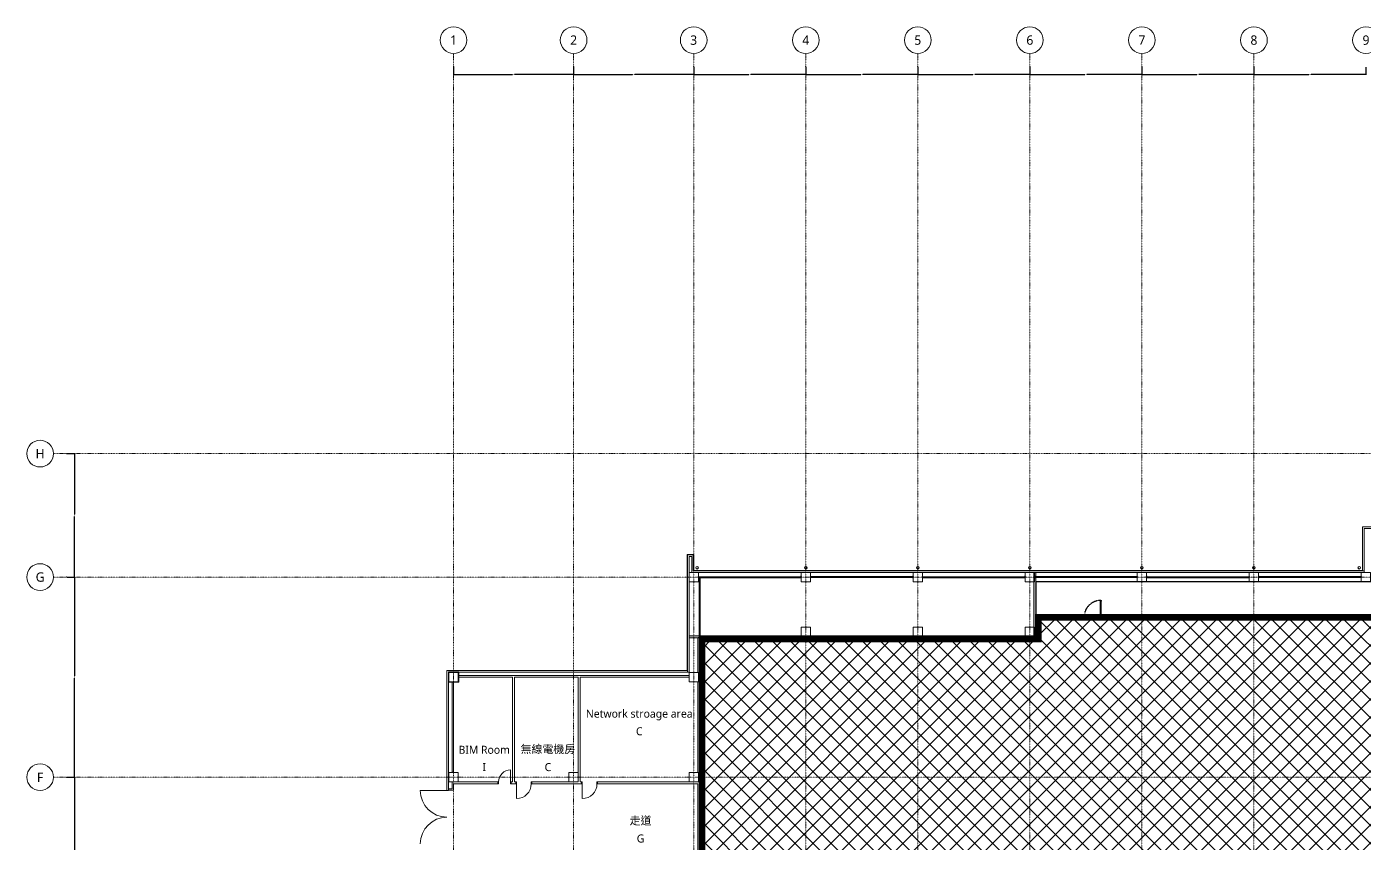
# Model space of a CAD drawing. Extents: x -32000 to 290600, y -106160 to 131250.
# Drawn here: x -32000 to 68270, y 70047 to 131250 of the extents above; entities that cross this region are included whole.
import ezdxf
from ezdxf.enums import TextEntityAlignment as Align

# ---------------------------------------------------------------- set-up
doc = ezdxf.new("R2010")
doc.units = 0
doc.header["$LTSCALE"] = 5
for name, pattern in [('DASHDOT2', [0.5, 0.25, -0.125, 0, -0.125]), ('H12PL3$0$JJP_三點線', [0.9, 0.3, -0.15, 0, -0.15, 0, -0.15, 0, -0.15]), ('XFDP30-200K$0$HIDDEN', [0.3, 0.2, -0.1])]:
    doc.linetypes.add(name, pattern=pattern)
for name, color, linetype in [('A-100T', 140, 'Continuous'), ('A-CLEANLINESS-Area', 6, 'DASHDOT2'), ('H12PL3$0$A-DIM', 252, 'Continuous'), ('H12PL3$0$A-OBJE-MEP', 252, 'Continuous'), ('H12PL3$0$A-WALL-EX', 252, 'Continuous'), ('H12PL3$0$A-WALL-IN', 252, 'Continuous'), ('H12PL3$0$A-ZONE', 252, 'Continuous'), ('H12PL3$0$Door', 252, 'Continuous'), ('H12PL3$0$Hattch', 252, 'Continuous'), ('H12PL3$0$S-COL', 252, 'Continuous'), ('H12PL3$0$S-GRID', 252, 'Continuous'), ('XFDP30-200K$0$A-Door (200K)', 2, 'Continuous'), ('XFDP30-200K$0$A-Partition-Col (200K)', 1, 'Continuous'), ('XFDP30-200K$0$A-W-P1S (200K)', 2, 'Continuous'), ('XFDP30-200K$0$A-W-R1 (Rockwool) (200K)', 2, 'Continuous')]:
    doc.layers.add(name, color=color, linetype=linetype)
doc.layers.add('XFDP30-200K$0$A-Area (200K)', color=7, linetype='Continuous', plot=False)
doc.styles.add('H12PL3$0$dim-txt', font='isocp.shx', dxfattribs={"width": 0.7, "bigfont": 'chineset.shx'})
doc.styles.add('H12PL3$0$Standard', font='', dxfattribs={"width": 0.8})
doc.styles.add('XFDP30-200K$0$AA-TXT', font='isocp.shx', dxfattribs={"width": 0.8, "bigfont": 'china.shx'})
doc.styles.get('H12PL3$0$Standard').set_extended_font_data('Microsoft JhengHei')
doc.dimstyles.new('H12PL3$0$ARCH-dim-200MM', dxfattribs={"dimscale": 200, "dimtxt": 0.3, "dimasz": 0.1, "dimexe": 0.1, "dimexo": 0.1, "dimgap": 0.05, "dimtad": 1, "dimdec": 0, "dimlfac": 10, "dimrnd": 0.5, "dimdsep": 46, "dimtxsty": 'H12PL3$0$dim-txt', "dimblk": 'H12PL3$0$_Dot', "dimcen": 2, "dimclrd": 256, "dimclre": 256, "dimclrt": 256, "dimadec": 0, "dimazin": 0, "dimtfac": 1, "dimtix": 1, "dimtmove": 2, "dimatfit": 3, "dimldrblk": 'H12PL3$0$_OBLIQUE', "dimfxl": 1, "dimtvp": 1, "dimtolj": 1, "dimarcsym": 0})

# ---------------------------------------------------------------- blocks, each defined once
blk = doc.blocks.new('*D108')
at = {"layer": 'H12PL3$0$A-DIM', "linetype": 'Continuous', "lineweight": -2, "transparency": 16777216}
for p, q in [((-28980, 99250), (-28400, 99250)), ((-28420, 99230), (-28420, 94703)), ((-28420, 90020), (-28420, 94547)), ((-28980, 90000), (-28400, 90000))]:
    blk.add_line(p, q, dxfattribs=at)
at = {"layer": 'H12PL3$0$A-DIM', "linetype": 'Continuous', "lineweight": 0, "transparency": 16777216, "insert": (-28420, 94625), "char_height": 60, "attachment_point": 5, "rotation": 90, "style": 'H12PL3$0$dim-txt'}
blk.add_mtext('\\A1;92500', dxfattribs=at)
blk = doc.blocks.new('H12PL3$0$_Dot')
blk = doc.blocks.new('H12PL3$0$_OBLIQUE')
at = {"color": 0, "linetype": 'ByBlock', "lineweight": -2}
blk.add_line((-0.5, -0.5), (0.5, 0.5), dxfattribs=at)
blk = doc.blocks.new('*D109')
at = {"layer": 'H12PL3$0$A-DIM', "linetype": 'Continuous', "lineweight": -2, "transparency": 16777216}
for p, q in [((-28980, 90000), (-28400, 90000)), ((-28420, 89980), (-28420, 82588)), ((-28420, 75020), (-28420, 82412)), ((-28980, 75000), (-28400, 75000))]:
    blk.add_line(p, q, dxfattribs=at)
at = {"layer": 'H12PL3$0$A-DIM', "linetype": 'Continuous', "lineweight": 0, "transparency": 16777216, "insert": (-28420, 82500), "char_height": 60, "attachment_point": 5, "rotation": 90, "style": 'H12PL3$0$dim-txt'}
blk.add_mtext('\\A1;150000', dxfattribs=at)
blk = doc.blocks.new('*D110')
at = {"layer": 'H12PL3$0$A-DIM', "linetype": 'Continuous', "lineweight": -2, "transparency": 16777216}
for p, q in [((-28980, 75000), (-28400, 75000)), ((-28420, 74980), (-28420, 67588)), ((-28420, 60020), (-28420, 67412)), ((-28980, 60000), (-28400, 60000))]:
    blk.add_line(p, q, dxfattribs=at)
at = {"layer": 'H12PL3$0$A-DIM', "linetype": 'Continuous', "lineweight": 0, "transparency": 16777216, "insert": (-28420, 67500), "char_height": 60, "attachment_point": 5, "rotation": 90, "style": 'H12PL3$0$dim-txt'}
blk.add_mtext('\\A1;150000', dxfattribs=at)
blk = doc.blocks.new('*D115')
at = {"layer": 'H12PL3$0$A-DIM', "linetype": 'Continuous', "lineweight": -2, "transparency": 16777216}
for p, q in [((0, 128230), (0, 127650)), ((20, 127670), (4422, 127670)), ((8980, 127670), (4578, 127670)), ((9000, 128230), (9000, 127650))]:
    blk.add_line(p, q, dxfattribs=at)
at = {"layer": 'H12PL3$0$A-DIM', "linetype": 'Continuous', "lineweight": 0, "transparency": 16777216, "insert": (4500, 127670), "char_height": 60, "attachment_point": 5, "style": 'H12PL3$0$dim-txt'}
blk.add_mtext('\\A1;90000', dxfattribs=at)
blk = doc.blocks.new('*D116')
at = {"layer": 'H12PL3$0$A-DIM', "linetype": 'Continuous', "lineweight": -2, "transparency": 16777216}
for p, q in [((9000, 128230), (9000, 127650)), ((9020, 127670), (13422, 127670)), ((17980, 127670), (13578, 127670)), ((18000, 128230), (18000, 127650))]:
    blk.add_line(p, q, dxfattribs=at)
at = {"layer": 'H12PL3$0$A-DIM', "linetype": 'Continuous', "lineweight": 0, "transparency": 16777216, "insert": (13500, 127670), "char_height": 60, "attachment_point": 5, "style": 'H12PL3$0$dim-txt'}
blk.add_mtext('\\A1;90000', dxfattribs=at)
blk = doc.blocks.new('*D117')
at = {"layer": 'H12PL3$0$A-DIM', "linetype": 'Continuous', "lineweight": -2, "transparency": 16777216}
for p, q in [((18000, 128230), (18000, 127650)), ((18020, 127670), (22121, 127670)), ((26380, 127670), (22279, 127670)), ((26400, 128230), (26400, 127650))]:
    blk.add_line(p, q, dxfattribs=at)
at = {"layer": 'H12PL3$0$A-DIM', "linetype": 'Continuous', "lineweight": 0, "transparency": 16777216, "insert": (22200, 127670), "char_height": 60, "attachment_point": 5, "style": 'H12PL3$0$dim-txt'}
blk.add_mtext('\\A1;84000', dxfattribs=at)
blk = doc.blocks.new('*D118')
at = {"layer": 'H12PL3$0$A-DIM', "linetype": 'Continuous', "lineweight": -2, "transparency": 16777216}
for p, q in [((26400, 128230), (26400, 127650)), ((26420, 127670), (30521, 127670)), ((34780, 127670), (30679, 127670)), ((34800, 128230), (34800, 127650))]:
    blk.add_line(p, q, dxfattribs=at)
at = {"layer": 'H12PL3$0$A-DIM', "linetype": 'Continuous', "lineweight": 0, "transparency": 16777216, "insert": (30600, 127670), "char_height": 60, "attachment_point": 5, "style": 'H12PL3$0$dim-txt'}
blk.add_mtext('\\A1;84000', dxfattribs=at)
blk = doc.blocks.new('*D119')
at = {"layer": 'H12PL3$0$A-DIM', "linetype": 'Continuous', "lineweight": -2, "transparency": 16777216}
for p, q in [((34800, 128230), (34800, 127650)), ((34820, 127670), (38921, 127670)), ((43180, 127670), (39079, 127670)), ((43200, 128230), (43200, 127650))]:
    blk.add_line(p, q, dxfattribs=at)
at = {"layer": 'H12PL3$0$A-DIM', "linetype": 'Continuous', "lineweight": 0, "transparency": 16777216, "insert": (39000, 127670), "char_height": 60, "attachment_point": 5, "style": 'H12PL3$0$dim-txt'}
blk.add_mtext('\\A1;84000', dxfattribs=at)
blk = doc.blocks.new('*D120')
at = {"layer": 'H12PL3$0$A-DIM', "linetype": 'Continuous', "lineweight": -2, "transparency": 16777216}
for p, q in [((43200, 128230), (43200, 127650)), ((43220, 127670), (47321, 127670)), ((51580, 127670), (47479, 127670)), ((51600, 128230), (51600, 127650))]:
    blk.add_line(p, q, dxfattribs=at)
at = {"layer": 'H12PL3$0$A-DIM', "linetype": 'Continuous', "lineweight": 0, "transparency": 16777216, "insert": (47400, 127670), "char_height": 60, "attachment_point": 5, "style": 'H12PL3$0$dim-txt'}
blk.add_mtext('\\A1;84000', dxfattribs=at)
blk = doc.blocks.new('*D121')
at = {"layer": 'H12PL3$0$A-DIM', "linetype": 'Continuous', "lineweight": -2, "transparency": 16777216}
for p, q in [((51600, 128230), (51600, 127650)), ((51620, 127670), (55721, 127670)), ((59980, 127670), (55879, 127670)), ((60000, 128230), (60000, 127650))]:
    blk.add_line(p, q, dxfattribs=at)
at = {"layer": 'H12PL3$0$A-DIM', "linetype": 'Continuous', "lineweight": 0, "transparency": 16777216, "insert": (55800, 127670), "char_height": 60, "attachment_point": 5, "style": 'H12PL3$0$dim-txt'}
blk.add_mtext('\\A1;84000', dxfattribs=at)
blk = doc.blocks.new('*D122')
at = {"layer": 'H12PL3$0$A-DIM', "linetype": 'Continuous', "lineweight": -2, "transparency": 16777216}
for p, q in [((60000, 128230), (60000, 127650)), ((60020, 127670), (64121, 127670)), ((68380, 127670), (64279, 127670)), ((68400, 128230), (68400, 127650))]:
    blk.add_line(p, q, dxfattribs=at)
at = {"layer": 'H12PL3$0$A-DIM', "linetype": 'Continuous', "lineweight": 0, "transparency": 16777216, "insert": (64200, 127670), "char_height": 60, "attachment_point": 5, "style": 'H12PL3$0$dim-txt'}
blk.add_mtext('\\A1;84000', dxfattribs=at)
blk = doc.blocks.new('XFDP30-200K$0$TP1-50-Partition_Col-side')
blk.add_lwpolyline([(-3, -4), (-3, -4), (-3, -4), (-3, -3), (-3, 0), (-2, 0), (-1, 0), (-1, 0), (0, 0), (0, 0), (0, 0), (0, 0), (1, 0), (2, 0), (3, 0), (3, -3), (3, -4), (3, -4), (3, -4), (3, -4), (3, 0), (-3, 0), (-3, -4)], close=True)
for points in [[(-2, -2), (-2, -2, 0.414213), (-2, -2), (-2, -4), (-3, -4), (-3, -2, -0.414213), (-2, -2), (-2, -2), (-2, -2)], [(2, -2), (2, -2, -0.414213), (2, -2), (2, -4), (2, -4), (2, -2, 0.414213), (2, -2), (2, -2), (2, -2)]]:
    blk.add_lwpolyline(points, format="xyb")
blk.add_lwpolyline([(2, -4), (-2, -4, -0.414214), (-2, -3), (-2, -3, -0.414214), (-2, -3), (-1, -3, 0.414214), (-1, -2), (-1, -2, 0.414214), (-1, -2), (-2, -2), (-2, -2), (-1, -2, -0.414214), (-1, -2), (-1, -2, -0.414214), (-1, -2), (-2, -2, 0.414214), (-2, -3), (-2, -3, 0.414214), (-2, -4), (2, -4, 0.414214), (2, -3), (2, -3, 0.414214), (2, -2), (1, -2, -0.414214), (1, -2), (1, -2, -0.414214), (1, -2), (2, -2), (2, -2), (1, -2, 0.414214), (1, -2), (1, -2, 0.414214), (1, -3), (2, -3, -0.414214), (2, -3), (2, -3, -0.414214)], format="xyb", close=True)
blk = doc.blocks.new('XFDP30-200K$0$GAD2205')
blk.add_lwpolyline([(0, 1), (0, 1), (-18, 1, -0.4142136), (-18, 2), (-18, 3, -0.4142136), (-18, 3), (-14, 3, 0.4142136), (-13, 4), (-13, 4, 0.4142136), (-14, 4), (-18, 4, -0.4142136), (-18, 5), (-18, 12, -0.4142136), (-18, 12), (-18, 12, 0.4142136), (-18, 12), (-18, 14, 0.7263601), (-19, 14), (-19, 13, 0.1585069), (-19, 13), (-19, 0, 0.4142136), (-19, 0), (19, 0, 0.4142136), (19, 0), (19, 13, 0.1585069), (19, 13), (19, 14, 0.7263601), (18, 14), (18, 12, 0.4142136), (18, 12, -0.4142136), (18, 12), (18, 5, -0.4142136), (18, 4), (14, 4, 0.4142136), (13, 4), (13, 4, 0.4142136), (14, 3), (18, 3, -0.4142136), (18, 3), (18, 2, -0.4142136), (18, 1), (0, 1)], format="xyb", close=True)
blk = doc.blocks.new('XFDP30-200K$0$Door-S130a')
for p, q in [((9, 120), (9, 125)), ((9, 125), (10, 125)), ((10, 120), (9, 120)), ((10, 125), (10, 120))]:
    blk.add_line(p, q)
blk.add_lwpolyline([(5, 120), (5, 125), (4, 125), (4, 120)], close=True)
at = {"ltscale": 5}
for points in [[(9, 118), (9, 128), (5, 128), (5, 118)], [(5, 117), (5, 15), (5, 15), (5, 117)], [(9, 15), (9, 15), (9, 117), (9, 117)], [(9, 4), (9, 14), (5, 14), (5, 4)]]:
    blk.add_lwpolyline(points, close=True, dxfattribs=at)
blk.add_lwpolyline([(5, 118), (5, 117, 0.158507), (5, 117), (5, 117, 0.72636), (5, 117), (5, 117, 0.414214), (5, 117, -0.414214), (5, 117), (5, 117, -0.414214), (5, 117), (5, 117, 0.414214), (5, 118), (5, 118, 0.414214), (5, 118), (5, 118, -0.414214), (5, 118), (5, 118, -0.414214), (5, 118), (7, 118), (7, 118), (7, 118), (9, 118, -0.414214), (9, 118), (9, 118, -0.414214), (9, 118), (8, 118, 0.414214), (8, 118), (8, 118, 0.414214), (8, 117), (9, 117, -0.414214), (9, 117), (9, 117, -0.414214), (9, 117), (9, 117, 0.414214), (9, 117), (9, 117, 0.72636), (9, 117), (9, 117, 0.158507), (9, 117), (9, 118, 0.414214), (9, 118), (5, 118, 0.414214)], format="xyb", close=True, dxfattribs=at)
at = {"ltscale": 500}
for points in [[(3, -1), (3, 4), (3, 4), (3, -1)], [(8, 5), (4, 5), (4, 5), (8, 5)]]:
    blk.add_lwpolyline(points, close=True, dxfattribs=at)
at = {"linetype": 'XFDP30-200K$0$HIDDEN', "ltscale": 0.1}
blk.add_arc((3, 4), 124, 0, 86.7594, dxfattribs=at)
at = {"ltscale": 500, "extrusion": (0, 0, -1)}
blk.add_ellipse((3, 4), major_axis=(-0.495, 0.495), ratio=1, start_param=5.497787, end_param=11.780972, dxfattribs=at)
at = {"ltscale": 5, "xscale": 0.1000000000058208, "yscale": 0.1000000000058208, "zscale": 0.1000000000058208}
blk.add_blockref('XFDP30-200K$0$GAD2205', (7, 14), dxfattribs=at)
at = {"color": 9, "style": 'XFDP30-200K$0$AA-TXT', "width": 0.45}
blk.add_attdef('130X240', text='', height=10, dxfattribs=at).set_placement((65, 10), align=Align.MIDDLE_CENTER)
blk = doc.blocks.new('XFDP30-200K')
at = {"layer": 'XFDP30-200K$0$A-Area (200K)'}
blk.add_lwpolyline([(174600, 89650), (43650, 89650), (43650, 85450), (18450, 85450), (18450, 60390), (23000, 60390), (23000, 55815), (18449, 55815), (18449, 350), (127550, 350), (127550, -2100), (150850, -2100), (150850, 350), (174600, 350)], close=True, dxfattribs=at)
at = {"layer": 'XFDP30-200K$0$A-W-P1S (200K)'}
for p, q in [((43775, 87025), (174600, 87025)), ((43775, 87025), (43775, 85400)), ((43825, 86975), (174600, 86975)), ((43825, 86975), (43825, 85350)), ((18575, 85400), (43775, 85400)), ((18575, 85400), (18575, 60440)), ((18625, 85350), (43825, 85350)), ((18625, 85350), (18625, 60490))]:
    blk.add_line(p, q, dxfattribs=at)
at = {"layer": 'XFDP30-200K$0$A-W-R1 (Rockwool) (200K)'}
for p, q in [((18350, 90025, 0), (26050, 90025, 0)), ((18350, 89975, 0), (26050, 89975, 0)), ((18400, 89975, 0), (18400, 85450, 0)), ((18450, 89975, 0), (18450, 85450)), ((34450, 90025, 0), (26750, 90025, 0)), ((34450, 89975, 0), (26750, 89975, 0)), ((35150, 90025, 0), (42850, 90025, 0)), ((35150, 89975, 0), (42850, 89975, 0)), ((51250, 90025, 0), (43550, 90025, 0)), ((51250, 89975, 0), (43550, 89975, 0)), ((51950, 90025, 0), (59650, 90025, 0)), ((51950, 89975, 0), (59650, 89975, 0)), ((68050, 90025, 0), (60350, 90025, 0)), ((68050, 89975, 0), (60350, 89975, 0))]:
    blk.add_line(p, q, dxfattribs=at)
at = {"layer": 'XFDP30-200K$0$A-Door (200K)'}
ref = blk.add_blockref('XFDP30-200K$0$Door-S130a', (48575, 87000, 0), dxfattribs=dict(at, xscale=-10, yscale=10, zscale=10))
ref.add_attrib('130X240', 'MS_130x240', dxfattribs={"layer": '0', "color": 9, "height": 100, "style": 'XFDP30-200K$0$AA-TXT', "width": 0.45}).set_placement((47925, 87100, 0), align=Align.MIDDLE_CENTER)
at = {"layer": 'XFDP30-200K$0$A-Partition-Col (200K)', "yscale": 10, "zscale": 10}
for p, xscale, rotation in [((18350, 90000, 0), 10, 90.00000000000001), ((26050, 90000), -10, 270), ((26750, 90000), 10, 90.00000000000001), ((34450, 90000, 0), -10, 270), ((35150, 90000, 0), 10, 90.00000000000001), ((42850, 90000), -10, 270), ((43550, 90000), 10, 90.00000000000001), ((51250, 90000, 0), -10, 270), ((51950, 90000, 0), 10, 90.00000000000001), ((59650, 90000), -10, 270), ((60350, 90000), 10, 90.00000000000001), ((68050, 90000, 0), -10, 270), ((18425, 85450, 0), 10, 180)]:
    blk.add_blockref('XFDP30-200K$0$TP1-50-Partition_Col-side', p, dxfattribs=dict(at, xscale=xscale, rotation=rotation))
at = {"layer": 'XFDP30-200K$0$A-Partition-Col (200K)', "xscale": -10, "yscale": 10, "zscale": 10}
blk.add_blockref('XFDP30-200K$0$TP1-50-Partition_Col-side', (18425, 89975, 0), dxfattribs=at)
blk = doc.blocks.new('H12PL3')
at = {"layer": 'H12PL3$0$Hattch', "linetype": 'Continuous', "lineweight": 0}
blk.add_hatch(color=256, dxfattribs=at).paths.add_polyline_path([(17650, 85600), (43500, 85600), (43500, 90350), (43650, 90350), (43650, 85450), (17650, 85450)])
at = {"layer": 'H12PL3$0$A-OBJE-MEP', "lineweight": 0, "flags": 128}
for points in [[(18345, 90700, 1), (18155, 90700, 1)], [(26495, 90700, 1), (26305, 90700, 1)], [(34895, 90700, 1), (34705, 90700, 1)], [(43295, 90700, 1), (43105, 90700, 1)], [(51695, 90700, 1), (51505, 90700, 1)], [(60095, 90700, 1), (59905, 90700, 1)], [(67995, 90700, 1), (67805, 90700, 1)]]:
    blk.add_lwpolyline(points, format="xyb", close=True, dxfattribs=at)
at = {"layer": 'H12PL3$0$A-OBJE-MEP', "lineweight": 0}
for centre in [(18250, 90700), (26400, 90700), (34800, 90700), (43200, 90700), (51600, 90700), (60000, 90700), (67900, 90700)]:
    blk.add_circle(centre, 100, dxfattribs=at)
at = {"layer": 'H12PL3$0$A-WALL-EX', "lineweight": 0}
for p, q in [((17650, 91665), (17535, 91665)), ((17650, 91665), (17535, 91665)), ((17535, 83000), (17535, 91665)), ((17650, 91665), (17850, 91665)), ((17965, 91665), (17850, 91665)), ((17965, 91665), (17850, 91665)), ((17965, 91665), (17965, 90500)), ((17965, 90500), (17965, 90465)), ((17965, 90465), (18000, 90465)), ((17965, 90465), (18000, 90465)), ((18000, 90465), (68150, 90465)), ((68270, 90465), (68150, 90465)), ((68270, 90465), (68150, 90465)), ((68150, 90350), (68270, 90350)), ((68150, 90350), (68270, 90350)), ((68270, 90350), (68270, 90465)), ((17500, 83000), (17535, 83000)), ((17500, 83000), (17535, 83000)), ((17535, 83000), (17535, 82880)), ((17535, 83000), (17535, 82880)), ((17535, 82972), (17535, 83000)), ((17535, 82972), (17535, 83000)), ((17535, 82880), (17535, 82972)), ((17535, 82880), (17535, 82972)), ((17535, 82880), (17535, 82972)), ((17535, 82880), (17650, 82880)), ((17535, 82880), (17650, 82880)), ((17650, 82880), (17650, 83000)), ((17650, 82880), (17650, 83000)), ((-500, 74000), (-385, 74000)), ((-385, 74000), (-380, 74000))]:
    blk.add_line(p, q, dxfattribs=at)
at = {"layer": 'H12PL3$0$A-WALL-EX', "lineweight": 0, "flags": 128}
for points in [[(68150, 93760), (68150, 93640)], [(77050, 93760), (68150, 93760)], [(68150, 93640), (68150, 90465)], [(68270, 90350), (68270, 93640)], [(68270, 93640), (76930, 93640)], [(17500, 83000), (17500, 91700)], [(17500, 83000), (17500, 91700)], [(17500, 83000), (17500, 91700)], [(17500, 83000), (17500, 91700)], [(17500, 83000), (17500, 91700)], [(17500, 91700), (17535, 91700)], [(17500, 91700), (17500, 83000)], [(17965, 91700), (17535, 91700)], [(17650, 91550), (17850, 91550)], [(17650, 82880), (17650, 91550)], [(17850, 91550), (17850, 90350)], [(18000, 91700), (17965, 91700)], [(18000, 90500), (18000, 91700)], [(17850, 90350), (17965, 90350)], [(17850, 90350), (17965, 90350)], [(17965, 90350), (68150, 90350)], [(18000, 90500), (68150, 90500)], [(18000, 90500), (68150, 90500)], [(18000, 90500), (68150, 90500)], [(18000, 90500), (68150, 90500)], [(18000, 90500), (68150, 90500)], [(68150, 90500), (18000, 90500)], [(68150, 90500), (68150, 90465)], [(68150, 90350), (68270, 90350)], [(-500, 83000), (-380, 83000)], [(-500, 83000), (-500, 74000)], [(17500, 83000), (-380, 83000)], [(-380, 82880), (17535, 82880)], [(-380, 74000), (-380, 82880)], [(17650, 82880), (17535, 82880)], [(17650, 82880), (17535, 82880)]]:
    blk.add_lwpolyline(points, dxfattribs=at)
at = {"layer": 'H12PL3$0$A-WALL-IN', "lineweight": 0}
for p, q in [((3325, 74650), (3325, 74500)), ((4325, 74650), (4325, 74500)), ((4675, 74500), (4675, 74650)), ((5875, 74500), (5875, 74650)), ((9600, 74500), (9600, 74650)), ((10800, 74500), (10800, 74650))]:
    blk.add_line(p, q, dxfattribs=at)
at = {"layer": 'H12PL3$0$A-WALL-IN', "lineweight": 0, "flags": 128}
for points in [[(43500, 90350), (43650, 90350)], [(43650, 85600), (43650, 90350)], [(68270, 90500), (68270, 90350)], [(43500, 89650), (43500, 86250)], [(26050, 85600), (17650, 85600)], [(17650, 85450), (17650, 85600)], [(17650, 85450), (43650, 85450)], [(18300, 85450), (18300, 82850)], [(18450, 85450), (18300, 85450)], [(18450, 29050), (18450, 85450)], [(34450, 85600), (26750, 85600)], [(42850, 85600), (35150, 85600)], [(43650, 85450), (43650, 85600)], [(-385, 82885), (-385, 82850)], [(385, 82885), (-385, 82885)], [(-385, 82850), (-385, 82115)], [(385, 82885), (385, 82850)], [(385, 82150), (385, 82850)], [(17650, 82613), (385, 82613)], [(385, 82613), (385, 82500)], [(385, 82500), (4425, 82500)], [(4425, 82500), (4425, 74650)], [(4575, 74650), (4575, 82500)], [(4575, 82500), (9350, 82500)], [(9350, 82500), (9350, 75350)], [(9500, 82500), (17650, 82500)], [(9500, 74650), (9500, 82500)], [(-385, 82115), (-350, 82115)], [(-350, 82115), (385, 82115)], [(0, 82115), (-113, 82115)], [(-113, 82115), (-113, 75385)], [(0, 75385), (0, 82115)], [(385, 82115), (385, 82150)], [(18300, 82150), (18300, 75350)], [(-113, 75385), (0, 75385)], [(-113, 74650), (-113, 74138)], [(0, 74138), (0, 74500)], [(0, 74500), (3325, 74500)], [(3325, 74650), (350, 74650)], [(4425, 74650), (4325, 74650)], [(4325, 74500), (4675, 74500)], [(4675, 74650), (4575, 74650)], [(8650, 74650), (5875, 74650)], [(5875, 74500), (9600, 74500)], [(9600, 74650), (9500, 74650)], [(17650, 74650), (10800, 74650)], [(10800, 74500), (18300, 74500)], [(18300, 74500), (18300, 60350)], [(-113, 74138), (-380, 74138)], [(-380, 74025), (-380, 74138)], [(-380, 74025), (0, 74025)], [(0, 74025), (0, 74138)]]:
    blk.add_lwpolyline(points, dxfattribs=at)
at = {"layer": 'H12PL3$0$Door', "lineweight": 0}
for p, q in [((4275, 74650), (4275, 75550)), ((3375, 74650), (3325, 74650)), ((3325, 74650), (3325, 74500)), ((3325, 74650), (3325, 74500)), ((3325, 74650), (3325, 74500)), ((3325, 74500), (3375, 74500)), ((3375, 74500), (3375, 74650)), ((4325, 74650), (4275, 74650)), ((4275, 74650), (4275, 74500)), ((4275, 74500), (4325, 74500)), ((4325, 74500), (4325, 74650)), ((4325, 74650), (4325, 74500)), ((4325, 74650), (4325, 74500)), ((4725, 74650), (4675, 74650)), ((4675, 74650), (4675, 74500)), ((4675, 74500), (4675, 74650)), ((4675, 74500), (4675, 74650)), ((4675, 74500), (4725, 74500)), ((4725, 74500), (4725, 74650)), ((4725, 74500), (4725, 73400)), ((5875, 74650), (5825, 74650)), ((5825, 74650), (5825, 74500)), ((5825, 74500), (5875, 74500)), ((5875, 74500), (5875, 74650)), ((5875, 74500), (5875, 74650)), ((5875, 74500), (5875, 74650)), ((9650, 74650), (9600, 74650)), ((9600, 74650), (9600, 74500)), ((9600, 74500), (9600, 74650)), ((9600, 74500), (9600, 74650)), ((9600, 74500), (9650, 74500)), ((9650, 74500), (9650, 74650)), ((9650, 74500), (9650, 73400)), ((10800, 74650), (10750, 74650)), ((10750, 74650), (10750, 74500)), ((10750, 74500), (10800, 74500)), ((10800, 74500), (10800, 74650)), ((10800, 74500), (10800, 74650)), ((10800, 74500), (10800, 74650)), ((-500, 74000), (-2500, 74000)), ((-500, 74000), (-385, 74000)), ((-500, 74000), (-385, 74000)), ((-385, 74000), (-380, 74000))]:
    blk.add_line(p, q, dxfattribs=at)
for centre, radius, start, end in [((4275, 74650), 900, 90, 180), ((4725, 74500), 1100, 270, 0), ((9650, 74500), 1100, 270, 0), ((-500, 74000), 2000, 180, 270), ((-500, 70000), 2000, 90, 180)]:
    blk.add_arc(centre, radius, start, end, dxfattribs=at)
at = {"layer": 'H12PL3$0$Hattch', "lineweight": 0, "flags": 128}
blk.add_lwpolyline([(17650, 85600), (43500, 85600), (43500, 90350), (43650, 90350), (43650, 85450), (17650, 85450)], close=True, dxfattribs=at)
at = {"layer": 'H12PL3$0$S-COL', "lineweight": 0, "flags": 128}
for points in [[(17650, 89650), (18350, 89650), (18350, 90350)], [(17850, 90350), (17650, 90350)], [(26050, 90350), (26050, 89650), (26750, 89650), (26750, 90350)], [(34450, 90350), (34450, 89650), (35150, 89650), (35150, 90350)], [(42850, 90350), (42850, 89650), (43550, 89650), (43550, 90350)], [(51250, 90350), (51250, 89650), (51950, 89650), (51950, 90350)], [(59650, 90350), (59650, 89650), (60350, 89650), (60350, 90350)], [(68050, 90350), (68050, 89650), (68750, 89650), (68750, 90350), (68270, 90350)]]:
    blk.add_lwpolyline(points, dxfattribs=at)
for points in [[(26050, 85550), (26750, 85550), (26750, 86250), (26050, 86250)], [(34450, 85550), (35150, 85550), (35150, 86250), (34450, 86250)], [(42850, 85550), (43550, 85550), (43550, 86250), (42850, 86250)], [(-350, 82150), (350, 82150), (350, 82850), (-350, 82850)], [(17650, 82150), (18350, 82150), (18350, 82850), (17650, 82850)], [(-350, 74650), (350, 74650), (350, 75350), (-350, 75350)], [(8650, 74650), (9350, 74650), (9350, 75350), (8650, 75350)], [(17650, 74650), (18350, 74650), (18350, 75350), (17650, 75350)]]:
    blk.add_lwpolyline(points, close=True, dxfattribs=at)
at = {"layer": 'H12PL3$0$S-GRID', "linetype": 'H12PL3$0$JJP_三點線', "lineweight": 0}
for p, q in [((0, 128250), (0, 129250)), ((9000, 128250), (9000, 129250)), ((18000, 128250), (18000, 129250)), ((26400, 128250), (26400, 129250)), ((34800, 128250), (34800, 129250)), ((43200, 128250), (43200, 129250)), ((51600, 128250), (51600, 129250)), ((60000, 128250), (60000, 129250)), ((0, 128250), (0, -28000)), ((9000, 128250), (9000, -28000)), ((18000, 128250), (18000, -28000)), ((26400, 128250), (26400, -28000)), ((34800, 128250), (34800, -28000)), ((43200, 128250), (43200, -28000)), ((51600, 128250), (51600, -28000)), ((60000, 128250), (60000, -28000)), ((-29000, 99250), (-30000, 99250)), ((-29000, 99250), (289600, 99250)), ((-29000, 90000), (-30000, 90000)), ((-29000, 90000), (289600, 90000)), ((-29000, 75000), (-30000, 75000)), ((-29000, 75000), (289600, 75000))]:
    blk.add_line(p, q, dxfattribs=at)
at = {"layer": 'H12PL3$0$S-GRID', "lineweight": 0}
for centre in [(0, 130250), (9000, 130250), (18000, 130250), (26400, 130250), (34800, 130250), (43200, 130250), (51600, 130250), (60000, 130250), (68400, 130250), (-31000, 99250), (-31000, 90000), (-31000, 75000)]:
    blk.add_circle(centre, 1000, dxfattribs=at)
at = {"layer": 'H12PL3$0$S-GRID', "linetype": 'H12PL3$0$JJP_三點線', "lineweight": 0}
for p in [(0, 128250), (0, 128250), (9000, 128250), (9000, 128250), (18000, 128250), (18000, 128250), (26400, 128250), (26400, 128250), (34800, 128250), (34800, 128250), (43200, 128250), (43200, 128250), (51600, 128250), (51600, 128250), (60000, 128250), (60000, 128250), (-29000, 99250), (-29000, 99250), (-29000, 90000), (-29000, 90000), (-29000, 75000), (-29000, 75000)]:
    blk.add_point(p, dxfattribs=at)
blk.add_blockref('XFDP30-200K', (0, 0))
at = {"layer": 'H12PL3$0$A-ZONE', "style": 'H12PL3$0$Standard'}
for s, p in [('Network stroage area', (13918.34, 80061.08)), ('C', (13918.34, 78741.61)), ('BIM Room', (2296.32, 77352.6)), ('無線電機房', (7069.04, 77397.96)), ('I', (2296.32, 76055.3)), ('C', (7069.04, 76055.3)), ('走道', (14015.95, 72044.49)), ('G', (14015.95, 70702.6))]:
    blk.add_text(s, height=600, dxfattribs=at).set_placement(p, align=Align.TOP_CENTER)
at = {"layer": 'H12PL3$0$S-GRID', "style": 'H12PL3$0$Standard'}
for s, p in [('1', (0, 130602.36)), ('2', (9000, 130600)), ('3', (18000, 130600)), ('4', (26400, 130600)), ('5', (34800, 130600)), ('6', (43200, 130600)), ('7', (51600, 130600)), ('8', (60000, 130600)), ('9', (68400, 130600)), ('H', (-31000, 99600)), ('G', (-31000, 90350)), ('F', (-31000, 75350))]:
    blk.add_text(s, height=700, dxfattribs=at).set_placement(p, align=Align.TOP_CENTER)
at = {"layer": 'H12PL3$0$A-DIM', "linetype": 'Continuous', "lineweight": 0}
for base, p1, p2, picture, middle in [((9000, 127670), (0, 128250), (9000, 128250), '*D115', (4500, 127670)), ((18000, 127670), (9000, 128250), (18000, 128250), '*D116', (13500, 127670)), ((26400, 127670), (18000, 128250), (26400, 128250), '*D117', (22200, 127670)), ((34800, 127670), (26400, 128250), (34800, 128250), '*D118', (30600, 127670)), ((43200, 127670), (34800, 128250), (43200, 128250), '*D119', (39000, 127670)), ((51600, 127670), (43200, 128250), (51600, 128250), '*D120', (47400, 127670)), ((60000, 127670), (51600, 128250), (60000, 128250), '*D121', (55800, 127670)), ((68400, 127670), (60000, 128250), (68400, 128250), '*D122', (64200, 127670))]:
    dim = blk.add_linear_dim(base=base, p1=p1, p2=p2, dimstyle='H12PL3$0$ARCH-dim-200MM', dxfattribs=at)
    dim.commit()
    dim.dimension.update_dxf_attribs({"geometry": picture, "text_midpoint": middle, "dimtype": 128})
for base, p1, p2, picture, middle in [((-28420, 90000), (-29000, 99250), (-29000, 90000), '*D108', (-28420, 94625)), ((-28420, 75000), (-29000, 90000), (-29000, 75000), '*D109', (-28420, 82500)), ((-28420, 60000), (-29000, 75000), (-29000, 60000), '*D110', (-28420, 67500))]:
    dim = blk.add_linear_dim(base=base, p1=p1, p2=p2, angle=270, dimstyle='H12PL3$0$ARCH-dim-200MM', dxfattribs=at)
    dim.commit()
    dim.dimension.update_dxf_attribs({"geometry": picture, "text_midpoint": middle, "dimtype": 128, "text_rotation": 90})

msp = doc.modelspace()

# ---------------------------------------------------------------- hatches: boundary and pattern name
at = {"layer": 'A-100T'}
h = msp.add_hatch(dxfattribs=at)
h.set_pattern_fill('ANSI37', color=256, scale=300, style=0)
h.paths.add_polyline_path([(175775, 86975), (43825, 86975), (43825, 85350), (18625, 85350), (18625, 60490), (23100, 60490), (23100, 55715), (18625, 55715), (18625, 3025), (167375, 3025), (167375, 11425), (175775, 11425)])
h.paths.add_polyline_path([(127650, 74550), (126750, 74550), (126750, 75450), (127650, 75450)], flags=16)
h.paths.add_polyline_path([(151650, 74550), (150750, 74550), (150750, 75450), (151650, 75450)], flags=16)
h.paths.add_polyline_path([(127650, 59550), (126750, 59550), (126750, 60450), (127650, 60450)], flags=16)
h.paths.add_polyline_path([(151650, 59550), (150750, 59550), (150750, 60450), (151650, 60450)], flags=16)
h.paths.add_polyline_path([(155010, 59550), (160054, 59550), (160054, 60450), (155010, 60450)], flags=16)
h.paths.add_polyline_path([(118350, 59550), (123394, 59550), (123394, 60450), (118350, 60450)], flags=16)
h.paths.add_polyline_path([(101550, 59550), (106594, 59550), (106594, 60450), (101550, 60450)], flags=16)
h.paths.add_polyline_path([(84750, 59550), (89794, 59550), (89794, 60450), (84750, 60450)], flags=16)
h.paths.add_polyline_path([(67950, 59550), (72994, 59550), (72994, 60450), (67950, 60450)], flags=16)
h.paths.add_polyline_path([(51150, 59550), (56194, 59550), (56194, 60450), (51150, 60450)], flags=16)
h.paths.add_polyline_path([(34350, 59550), (39394, 59550), (39394, 60450), (34350, 60450)], flags=16)
h.paths.add_polyline_path([(127650, 44550), (126750, 44550), (126750, 45450), (127650, 45450)], flags=16)
h.paths.add_polyline_path([(151650, 44550), (150750, 44550), (150750, 45450), (151650, 45450)], flags=16)
h.paths.add_polyline_path([(117875, 45075), (110175, 45075), (110175, 48535), (117875, 48535)], flags=16)
h.paths.add_polyline_path([(167075, 45075), (159375, 45075), (159375, 48535), (167075, 48535)], flags=16)
h.paths.add_polyline_path([(122610, 29550), (127654, 29550), (127654, 30450), (122610, 30450)], flags=16)
h.paths.add_polyline_path([(155010, 29550), (160054, 29550), (160054, 30450), (155010, 30450)], flags=16)
h.paths.add_polyline_path([(101550, 29550), (106594, 29550), (106594, 30450), (101550, 30450)], flags=16)
h.paths.add_polyline_path([(84750, 29550), (89794, 29550), (89794, 30450), (84750, 30450)], flags=16)
h.paths.add_polyline_path([(67950, 29550), (72994, 29550), (72994, 30450), (67950, 30450)], flags=16)
h.paths.add_polyline_path([(51150, 29550), (56194, 29550), (56194, 30450), (51150, 30450)], flags=16)
h.paths.add_polyline_path([(34350, 29550), (39394, 29550), (39394, 30450), (34350, 30450)], flags=16)
h.paths.add_polyline_path([(119250, 29550), (118350, 29550), (118350, 30450), (119250, 30450)], flags=16)
h.paths.add_polyline_path([(151650, 29550), (150750, 29550), (150750, 30450), (151650, 30450)], flags=16)
h.paths.add_polyline_path([(127650, 14550), (126750, 14550), (126750, 15450), (127650, 15450)], flags=16)
h.paths.add_polyline_path([(151650, 14550), (150750, 14550), (150750, 15450), (151650, 15450)], flags=16)

# ---------------------------------------------------------------- linework, layer by layer
msp.add_lwpolyline([(175775, 86975), (43825, 86975), (43825, 85350), (18625, 85350), (18625, 60490), (23100, 60490), (23100, 55715), (18625, 55715), (18625, 3025), (167375, 3025), (167375, 11425), (175775, 11425)], close=True, dxfattribs=at)
at = {"layer": 'A-CLEANLINESS-Area', "const_width": 500}
msp.add_lwpolyline([(175775, 86975), (43825, 86975), (43825, 85350), (18625, 85350), (18625, 60490), (23100, 60490), (23100, 55715), (18625, 55715), (18625, 3025), (167375, 3025), (167375, 11425), (175775, 11425)], close=True, dxfattribs=at)

# ---------------------------------------------------------------- block references
msp.add_blockref('H12PL3', (0, 0))

doc.saveas('drawing.dxf')
